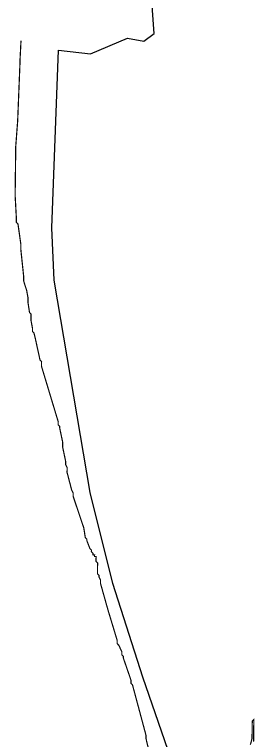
# Model space of a CAD drawing. Header units: metres. Extents: x 260026 to 267842, y 2171640 to 2178220.
# Drawn here: x 260026 to 260627, y 2173463 to 2175286 of the extents above; entities that cross this region are included whole.
import ezdxf

# ---------------------------------------------------------------- set-up
doc = ezdxf.new("R2010")
doc.units = ezdxf.units.M
doc.layers.add('HIGH TIDE LINE', color=6, linetype='Continuous')
doc.layers.add('village', color=3, linetype='Continuous')

msp = doc.modelspace()

# ---------------------------------------------------------------- linework, layer by layer
at = {"layer": 'HIGH TIDE LINE', "lineweight": 35, "const_width": 3}
for points in [[(260041.9, 2175220.5), (260039.3, 2175169.1), (260039.2, 2175165.1), (260039.2, 2175161.1), (260033.5, 2175018.4), (260028.7, 2174955), (260027.9, 2174887.6), (260027.7, 2174871.7), (260027.6, 2174863.8), (260027.5, 2174859.8), (260027.5, 2174855.9), (260027.2, 2174832.1), (260030.4, 2174772.5), (260030.4, 2174768.6), (260030.3, 2174764.6), (260034.3, 2174760.6), (260041.6, 2174708.9), (260041.5, 2174705), (260041.5, 2174701), (260041.4, 2174697), (260048.5, 2174629.5), (260048.5, 2174625.5), (260048.4, 2174621.6), (260048.4, 2174617.6), (260056, 2174593.7), (260059.7, 2174573.8), (260059.7, 2174569.9), (260059.6, 2174565.9), (260059.6, 2174561.9), (260063.3, 2174538.1), (260067.2, 2174534.1), (260067.1, 2174530.1), (260067.1, 2174526.1), (260067, 2174522.2), (260067, 2174518.2), (260070.7, 2174498.3), (260070.7, 2174494.4), (260070.6, 2174490.4), (260074.5, 2174486.4), (260078.3, 2174470.5), (260089.6, 2174418.8), (260093.5, 2174414.8), (260093.4, 2174410.8), (260093.3, 2174402.9), (260135.3, 2174263.5), (260135.2, 2174259.6), (260135.2, 2174255.6), (260139.1, 2174251.6), (260139, 2174247.6), (260146.5, 2174211.8), (260146.5, 2174207.9), (260146.4, 2174199.9), (260153.9, 2174164.1), (260153.8, 2174156.2), (260157.6, 2174148.2), (260157.6, 2174144.2), (260157.5, 2174140.3), (260157.5, 2174136.3), (260168.9, 2174092.5), (260172.7, 2174084.6), (260172.7, 2174080.6), (260172.6, 2174076.6), (260199.4, 2173997), (260203.1, 2173973.1), (260207, 2173969.1), (260207, 2173965.1), (260214.7, 2173945.2), (260218.6, 2173941.2), (260218.5, 2173937.2), (260222.4, 2173933.2), (260222.4, 2173929.3), (260226.4, 2173929.2), (260226.3, 2173925.2), (260230.3, 2173925.2), (260230.2, 2173921.2), (260230.2, 2173917.3), (260230.1, 2173913.3), (260234, 2173909.3), (260234, 2173905.3), (260233.9, 2173901.4), (260233.9, 2173897.4), (260233.8, 2173893.4), (260233.8, 2173889.5), (260233.8, 2173885.5), (260233.7, 2173881.5), (260237.6, 2173877.5), (260237.6, 2173873.5), (260241.4, 2173865.6), (260241.3, 2173857.6), (260260.3, 2173790), (260283.2, 2173714.3), (260283.2, 2173710.4), (260283.1, 2173706.4), (260287, 2173702.4), (260294.8, 2173686.4), (260294.7, 2173682.4), (260294.7, 2173678.5), (260298.6, 2173674.5), (260298.5, 2173670.5), (260317.7, 2173614.7), (260317.6, 2173610.8), (260317.6, 2173606.8), (260321.5, 2173602.8), (260355.6, 2173475.4), (260355.6, 2173471.5), (260355.5, 2173467.5), (260366.9, 2173419.8)], [(260617.1, 2173452.4), (260621.3, 2173468.2), (260621.3, 2173472.2), (260621.4, 2173476.2), (260621.6, 2173492), (260621.7, 2173503.9), (260621.8, 2173507.9), (260621.8, 2173511.8), (260625.8, 2173515.8), (260625.8, 2173511.8), (260625.7, 2173507.8), (260625.5, 2173492), (260625.2, 2173468.2), (260625.2, 2173464.2), (260625.1, 2173460.2)]]:
    msp.add_lwpolyline(points, dxfattribs=at)
at = {"layer": 'village', "color": 3}
msp.add_polyline3d([(260441.8, 2173348.6, 0), (260347.4, 2173622.3, 0), (260272.5, 2173857.1, 0), (260215, 2174085.6, 0), (260125.4, 2174619, 0), (260119.4, 2174750.3, 0), (260135.8, 2175197.1, 0), (260216, 2175187.7, 0), (260308.8, 2175226.8, 0), (260349.7, 2175219.3, 0), (260376.2, 2175239, 0), (260365, 2175390.7, 0)], dxfattribs=at)

doc.saveas('drawing.dxf')
